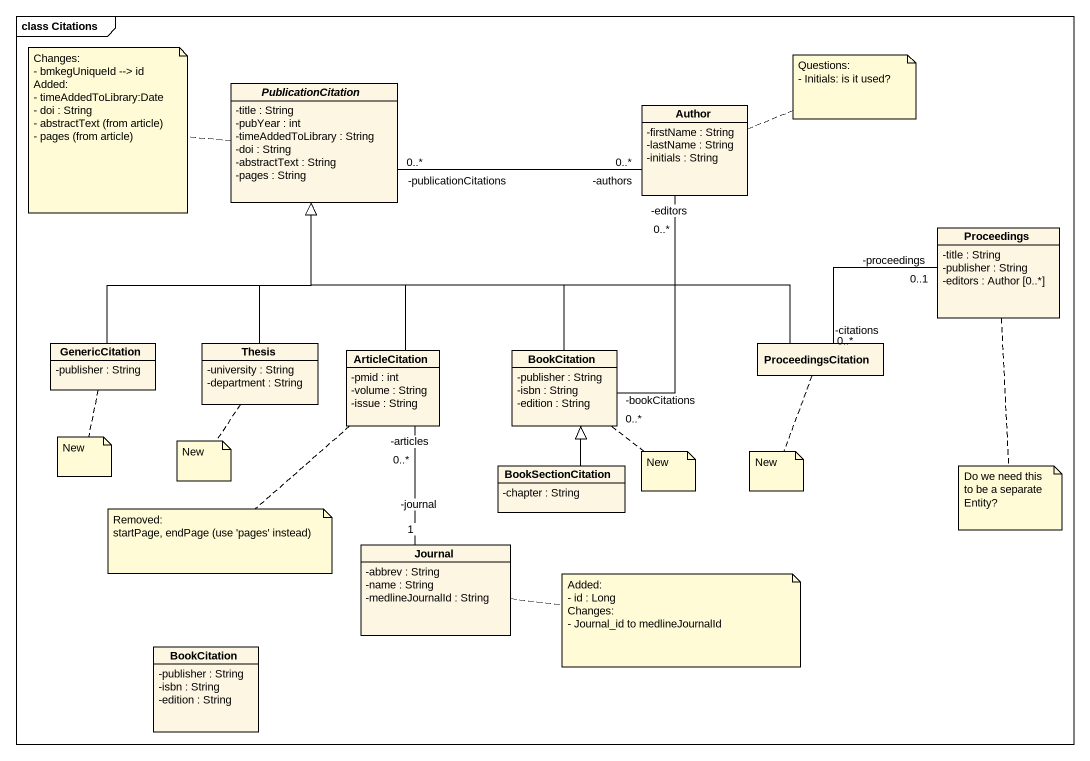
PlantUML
@startuml
mainframe class Citations
hide circle
hide empty members
skinparam classAttributeIconSize 0
abstract class PublicationCitation {
  -title : String
  -pubYear : int
  -timeAddedToLibrary : String
  -doi : String
  -abstractText : String
  -pages : String
}
class Author {
  -firstName : String
  -lastName : String
  -initials : String
}
class Proceedings {
  -title : String
  -publisher : String
  -editors : Author [0..*]
}
class GenericCitation {
  -publisher : String
}
class Thesis {
  -university : String
  -department : String
}
class ArticleCitation {
  -pmid : int
  -volume : String
  -issue : String
}
class BookCitation {
  -publisher : String
  -isbn : String
  -edition : String
}
class ProceedingsCitation
class BookSectionCitation {
  -chapter : String
}
class Journal {
  -abbrev : String
  -name : String
  -medlineJournalId : String
}
class "BookCitation" as BookCitation_2 {
  -publisher : String
  -isbn : String
  -edition : String
}
Author "-authors\n0..*" -left- "-publicationCitations\n0..*" PublicationCitation
Author "-editors\n0..*" -- "-bookCitations\n0..*" BookCitation
Proceedings "-proceedings\n0..1" -left- "-citations\n0..*" ProceedingsCitation
GenericCitation -up-|> PublicationCitation
Thesis -up-|> PublicationCitation
ArticleCitation -up-|> PublicationCitation
BookCitation -up-|> PublicationCitation
ProceedingsCitation -left-|> PublicationCitation
BookSectionCitation -up-|> BookCitation
Journal "-journal\n1" -up- "-articles\n0..*" ArticleCitation
note left of PublicationCitation
  Changes:
  - bmkegUniqueId --> id
  Added:
  - timeAddedToLibrary:Date
  - doi : String
  - abstractText (from article)
  - pages (from article)
end note
note right of Author
  Questions:
  - Initials: is it used?
end note
note bottom of GenericCitation : New
note bottom of Thesis : New
note bottom of BookCitation : New
note bottom of ProceedingsCitation : New
note bottom of Proceedings : Do we need this to be a separate Entity?
note bottom of ArticleCitation
  Removed:
  startPage, endPage (use 'pages' instead)
end note
note right of Journal
  Added:
  - id : Long
  Changes:
  - Journal_id to medlineJournalId
end note
@enduml
